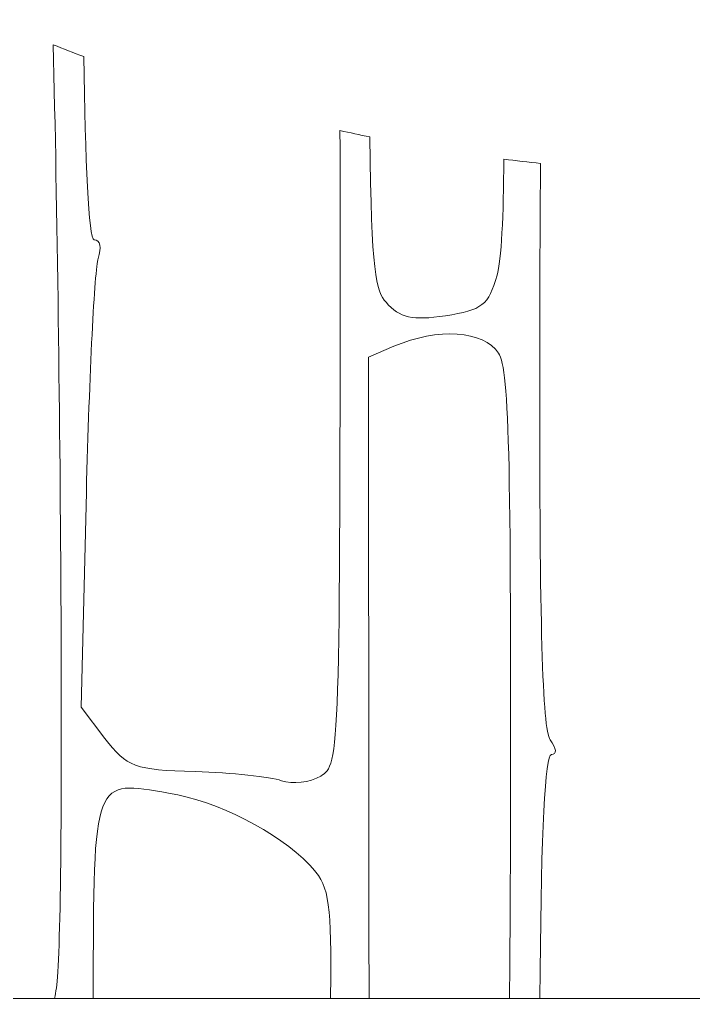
# Model space of a CAD drawing. Header units: centimetres. Extents: x -18.3 to 18.3, y -25.5 to 25.5.
# Drawn here: x -1.417 to -0.498, y -20.398 to -19.041 of the extents above; entities that cross this region are included whole.
import ezdxf

# ---------------------------------------------------------------- set-up
doc = ezdxf.new("R2010")
doc.units = ezdxf.units.CM
doc.header["$MEASUREMENT"] = 0
doc.layers.add('layer 1', color=7, linetype='Continuous')

msp = doc.modelspace()

# ---------------------------------------------------------------- linework, layer by layer
at = {"layer": 'layer 1', "color": 1, "lineweight": 9}
msp.add_open_spline([(-7.46346, -17.77613), (-7.46346, -17.77613), (-3.35372, -15.17736), (-3.35372, -15.17736), (-3.35372, -15.17736), (-3.35372, -15.17736), (0.48334, -15.17736), (0.48334, -15.17736), (0.48334, -15.17736), (0.48334, -15.17736), (0.48334, -14.77747), (0.48334, -14.77747), (0.48334, -14.77747), (0.48334, -14.77747), (-2.71723, -14.77749), (-2.71723, -14.77749), (-2.71723, -14.77749), (-2.71723, -14.77749), (-2.36183, -14.37749), (-2.36183, -14.37749), (-2.36183, -14.37749), (-2.36183, -14.37749), (1.45297, -14.37749), (1.45297, -14.37749), (1.45297, -14.37749), (1.45297, -14.37749), (1.45297, -14.77747), (1.45297, -14.77747), (1.45297, -14.77747), (1.45297, -14.77747), (1.45328, -14.77747), (1.45328, -14.77747), (1.45328, -14.77747), (1.45328, -14.77747), (1.45328, -20.77631), (1.45328, -20.77631), (1.45328, -20.77631), (1.45328, -20.77631), (1.45264, -21.17618), (1.45264, -21.17618), (1.45264, -21.17618), (1.45264, -21.17618), (-2.37277, -21.17618), (-2.37277, -21.17618), (-2.37277, -21.17618), (-2.37277, -21.17618), (-2.72112, -20.77631), (-2.72112, -20.77631), (-2.72112, -20.77631), (-2.72112, -20.77631), (0.48342, -20.77631), (0.48342, -20.77631), (0.48342, -20.77631), (0.48342, -20.77631), (0.48342, -20.37631), (0.48342, -20.37631), (0.48342, -20.37631), (0.48342, -20.37631), (-3.35327, -20.37631), (-3.35327, -20.37631), (-3.35327, -20.37631), (-3.35327, -20.37631), (-7.46346, -17.77613), (-7.46346, -17.77613)], degree=3, knots=[0, 0, 0, 0, 0.0588235, 0.0588235, 0.0588235, 0.0588235, 0.1176471, 0.1176471, 0.1176471, 0.1176471, 0.1764706, 0.1764706, 0.1764706, 0.1764706, 0.2352941, 0.2352941, 0.2352941, 0.2352941, 0.2941176, 0.2941176, 0.2941176, 0.2941176, 0.3529412, 0.3529412, 0.3529412, 0.3529412, 0.4117647, 0.4117647, 0.4117647, 0.4117647, 0.4705882, 0.4705882, 0.4705882, 0.4705882, 0.5294118, 0.5294118, 0.5294118, 0.5294118, 0.5882353, 0.5882353, 0.5882353, 0.5882353, 0.6470588, 0.6470588, 0.6470588, 0.6470588, 0.7058824, 0.7058824, 0.7058824, 0.7058824, 0.7647059, 0.7647059, 0.7647059, 0.7647059, 0.8235294, 0.8235294, 0.8235294, 0.8235294, 0.8823529, 0.8823529, 0.8823529, 0.8823529, 1, 1, 1, 1], dxfattribs=at)
at = {"layer": 'layer 1', "color": 2, "lineweight": 9}
msp.add_open_spline([(-1.37135, -19.07504), (-1.36061, -19.50767), (-1.35508, -20.28691), (-1.36711, -20.3619), (-1.36711, -20.3619), (-1.368, -20.36731), (-1.36875, -20.37164), (-1.36949, -20.37631), (-1.36949, -20.37631), (-1.36949, -20.37631), (-1.31667, -20.37631), (-1.31667, -20.37631), (-1.31667, -20.37631), (-1.3169, -20.06921), (-1.31581, -20.07928), (-1.21394, -20.09597), (-1.21394, -20.09597), (-1.14732, -20.10695), (-1.06553, -20.1486), (-1.0217, -20.19395), (-1.0217, -20.19395), (-0.99576, -20.22076), (-0.99251, -20.23811), (-0.99251, -20.34962), (-0.99251, -20.34962), (-0.99251, -20.35843), (-0.99295, -20.36742), (-0.99315, -20.37631), (-0.99315, -20.37631), (-0.99315, -20.37631), (-0.94022, -20.37631), (-0.94022, -20.37631), (-0.94022, -20.37631), (-0.94044, -20.32076), (-0.94078, -20.26708), (-0.94078, -20.20762), (-0.94078, -20.20762), (-0.94078, -20.20762), (-0.941, -19.50126), (-0.941, -19.50126), (-0.941, -19.50126), (-0.941, -19.50126), (-0.90648, -19.4864), (-0.90648, -19.4864), (-0.90648, -19.4864), (-0.84671, -19.4608), (-0.78359, -19.46493), (-0.76361, -19.49573), (-0.76361, -19.49573), (-0.74865, -19.51895), (-0.74581, -19.64587), (-0.74767, -20.23356), (-0.74767, -20.23356), (-0.74778, -20.28855), (-0.74831, -20.32457), (-0.74854, -20.37631), (-0.74854, -20.37631), (-0.74854, -20.37631), (-0.7071, -20.37631), (-0.7071, -20.37631), (-0.7071, -20.37631), (-0.7071, -20.37631), (-0.70677, -20.33812), (-0.70677, -20.33812), (-0.70677, -20.33812), (-0.70546, -20.15099), (-0.69993, -20.04338), (-0.69157, -20.04338), (-0.69157, -20.04338), (-0.68355, -20.04338), (-0.68419, -20.03557), (-0.69332, -20.02329), (-0.69332, -20.02329), (-0.70374, -20.0091), (-0.70784, -19.86296), (-0.70732, -19.52612), (-0.70732, -19.52612), (-0.7071, -19.40103), (-0.70721, -19.30947), (-0.70613, -19.2369), (-0.70613, -19.2369), (-0.72293, -19.23514), (-0.73973, -19.2332), (-0.75656, -19.23103), (-0.75656, -19.23103), (-0.75656, -19.30763), (-0.75981, -19.36946), (-0.76556, -19.38953), (-0.76556, -19.38953), (-0.77728, -19.43033), (-0.78597, -19.43716), (-0.83607, -19.44474), (-0.83607, -19.44474), (-0.8812, -19.45146), (-0.89826, -19.44768), (-0.91711, -19.42641), (-0.91711, -19.42641), (-0.93111, -19.41058), (-0.93697, -19.38759), (-0.93936, -19.20065), (-0.93936, -19.20065), (-0.95291, -19.19793), (-0.96649, -19.19502), (-0.98004, -19.1921), (-0.98004, -19.1921), (-0.97993, -19.21345), (-0.97982, -19.23212), (-0.97982, -19.25381), (-0.97982, -19.25381), (-0.97982, -20.04696), (-0.98015, -20.05715), (-1.00629, -20.07287), (-1.00629, -20.07287), (-1.02084, -20.08168), (-1.04492, -20.08448), (-1.05989, -20.07917), (-1.05989, -20.07917), (-1.07475, -20.07387), (-1.12779, -20.06832), (-1.17759, -20.06681), (-1.17759, -20.06681), (-1.26026, -20.06454), (-1.27088, -20.06051), (-1.30073, -20.02146), (-1.30073, -20.02146), (-1.30073, -20.02146), (-1.33336, -19.97861), (-1.33336, -19.97861), (-1.33336, -19.97861), (-1.33336, -19.97861), (-1.32612, -19.68536), (-1.32612, -19.68536), (-1.32612, -19.68536), (-1.32209, -19.52417), (-1.31484, -19.38064), (-1.31006, -19.36664), (-1.31006, -19.36664), (-1.30484, -19.35168), (-1.30712, -19.34104), (-1.31559, -19.34104), (-1.31559, -19.34104), (-1.32317, -19.34104), (-1.32772, -19.23148), (-1.3297, -19.09109), (-1.3297, -19.09109), (-1.3437, -19.08587), (-1.35758, -19.08046), (-1.37135, -19.07504)], degree=3, knots=[0, 0, 0, 0, 0.0263158, 0.0263158, 0.0263158, 0.0263158, 0.0526316, 0.0526316, 0.0526316, 0.0526316, 0.0789474, 0.0789474, 0.0789474, 0.0789474, 0.1052632, 0.1052632, 0.1052632, 0.1052632, 0.1315789, 0.1315789, 0.1315789, 0.1315789, 0.1578947, 0.1578947, 0.1578947, 0.1578947, 0.1842105, 0.1842105, 0.1842105, 0.1842105, 0.2105263, 0.2105263, 0.2105263, 0.2105263, 0.2368421, 0.2368421, 0.2368421, 0.2368421, 0.2631579, 0.2631579, 0.2631579, 0.2631579, 0.2894737, 0.2894737, 0.2894737, 0.2894737, 0.3157895, 0.3157895, 0.3157895, 0.3157895, 0.3421053, 0.3421053, 0.3421053, 0.3421053, 0.3684211, 0.3684211, 0.3684211, 0.3684211, 0.3947368, 0.3947368, 0.3947368, 0.3947368, 0.4210526, 0.4210526, 0.4210526, 0.4210526, 0.4473684, 0.4473684, 0.4473684, 0.4473684, 0.4736842, 0.4736842, 0.4736842, 0.4736842, 0.5, 0.5, 0.5, 0.5, 0.5263158, 0.5263158, 0.5263158, 0.5263158, 0.5526316, 0.5526316, 0.5526316, 0.5526316, 0.5789474, 0.5789474, 0.5789474, 0.5789474, 0.6052632, 0.6052632, 0.6052632, 0.6052632, 0.6315789, 0.6315789, 0.6315789, 0.6315789, 0.6578947, 0.6578947, 0.6578947, 0.6578947, 0.6842105, 0.6842105, 0.6842105, 0.6842105, 0.7105263, 0.7105263, 0.7105263, 0.7105263, 0.7368421, 0.7368421, 0.7368421, 0.7368421, 0.7631579, 0.7631579, 0.7631579, 0.7631579, 0.7894737, 0.7894737, 0.7894737, 0.7894737, 0.8157895, 0.8157895, 0.8157895, 0.8157895, 0.8421053, 0.8421053, 0.8421053, 0.8421053, 0.8684211, 0.8684211, 0.8684211, 0.8684211, 0.8947368, 0.8947368, 0.8947368, 0.8947368, 0.9210526, 0.9210526, 0.9210526, 0.9210526, 0.9473684, 0.9473684, 0.9473684, 0.9473684, 1, 1, 1, 1], dxfattribs=at)

doc.saveas('drawing.dxf')
